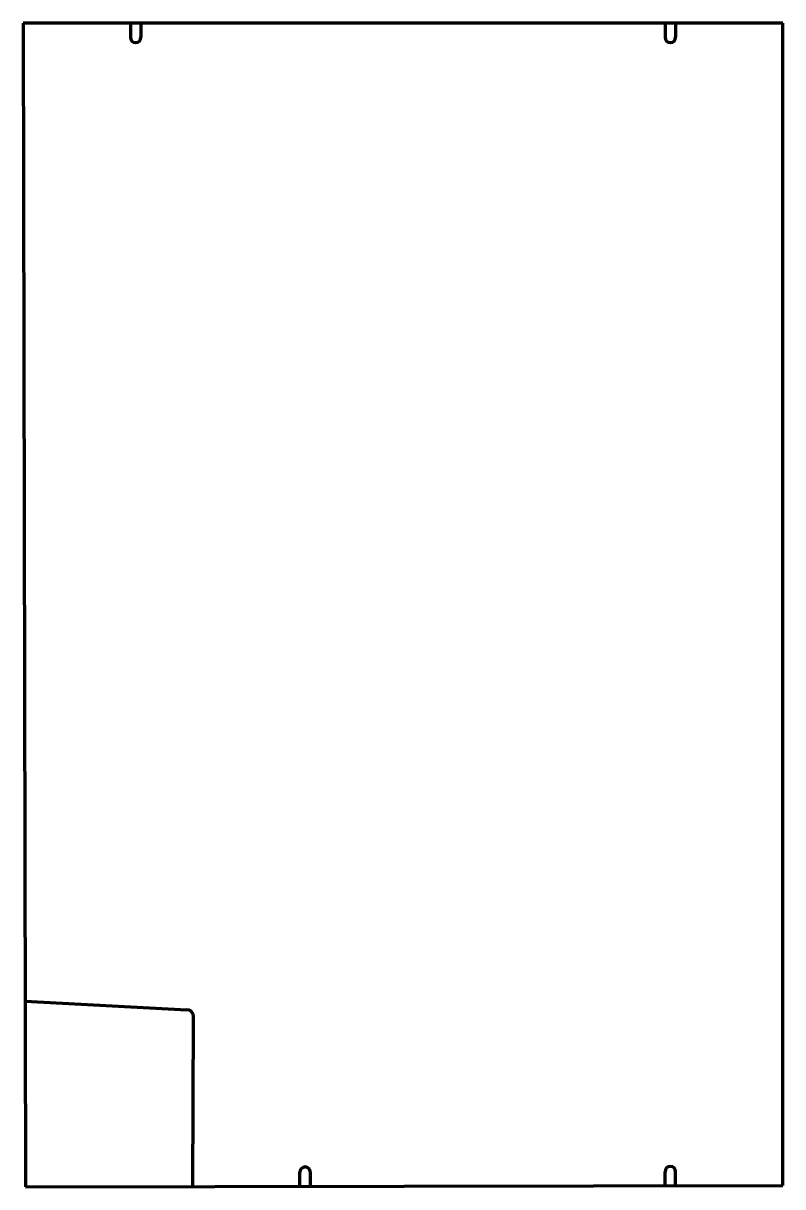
# Model space of a CAD drawing. Header units: inches. Extents: x 0 to 54.1, y 0 to 82.8.
import ezdxf

# ---------------------------------------------------------------- set-up
doc = ezdxf.new("R2010")
doc.units = ezdxf.units.IN
doc.header["$MEASUREMENT"] = 0
doc.layers.add('1', color=7, linetype='Continuous')

msp = doc.modelspace()

# ---------------------------------------------------------------- linework, layer by layer
at = {"color": 7, "lineweight": 90}
for p, q in [((0, 82.812), (0.149, -0.018)), ((54.062, 82.812), (0, 82.812)), ((54.062, 0.062), (54.062, 82.812)), ((0.149, -0.018), (54.062, 0.062))]:
    msp.add_line(p, q, dxfattribs=at)
at = {"layer": '1', "color": 7, "lineweight": 90}
for p, q in [((7.625, 82.812), (7.625, 81.812)), ((8.375, 82.812), (8.375, 81.812)), ((45.688, 82.812), (45.688, 81.812)), ((46.437, 82.812), (46.437, 81.812)), ((0.125, 13.188), (11.649, 12.587)), ((12.062, 0), (12.123, 12.085)), ((19.688, 0.011), (19.686, 1.011)), ((20.437, 0.012), (20.436, 1.012)), ((45.688, 0.05), (45.686, 1.05)), ((46.437, 0.051), (46.436, 1.051))]:
    msp.add_line(p, q, dxfattribs=at)
for centre, radius, start, end in [((8, 81.812), 0.375, 180, 360), ((46.062, 81.812), 0.375, 180, 360), ((11.623, 12.088), 0.5, 359.71495, 447.01854), ((20.061, 1.012), 0.375, 0.08526, 180.08526), ((46.061, 1.051), 0.375, 0.08526, 180.08526)]:
    msp.add_arc(centre, radius, start, end, dxfattribs=at)

doc.saveas('drawing.dxf')
